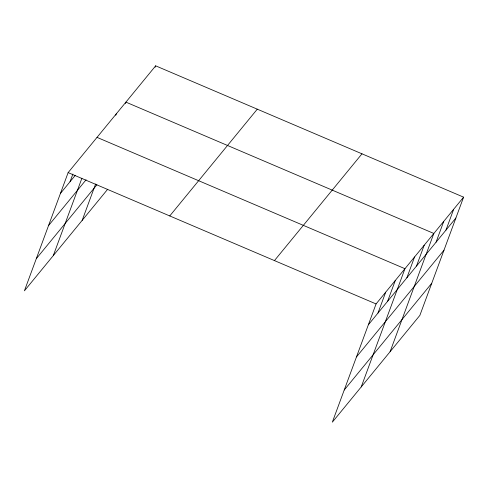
<?xml version="1.0" encoding="UTF-8"?>
<svg xmlns="http://www.w3.org/2000/svg" width="488" height="488" viewBox="0 0 488 488"><rect width="100%" height="100%" fill="white"/><g stroke="black" fill="none" stroke-linecap="round" stroke-linejoin="round"><path stroke-width="0.73" d="M463.6 197.158L376.071 303.933L332.334 422.169L419.863 315.394L463.6 197.158L155.666 65.831L68.137 172.606L24.4 290.842L107.677 189.252M70.052 181.713L72.883 174.064M53.283 255.608L81.911 178.218M115.766 115.272L116.278 113.881M82.173 220.369L95.624 184.006M125.392 103.523L125.91 102.132L433.838 233.459L390.101 351.702M155.153 67.222L155.666 65.831M377.98 313.04L385.697 292.184M387.612 301.291L395.323 280.441M361.218 386.935L404.955 268.699L97.02 137.366M406.87 277.806L414.58 256.95M416.496 266.058L424.212 245.208M436.046 242.213L443.757 221.363M445.965 230.11L453.681 209.261M60.42 193.455L75.347 175.253M48.538 225.59L86.089 179.785M36.289 258.701L96.892 184.775M169.757 215.94L257.286 109.172M274.451 260.592L361.98 153.824M368.355 324.782L455.884 218.014M356.466 356.917L444.001 250.149M344.217 390.028L431.752 283.26M68.137 172.606L376.071 303.933"/></g></svg>
